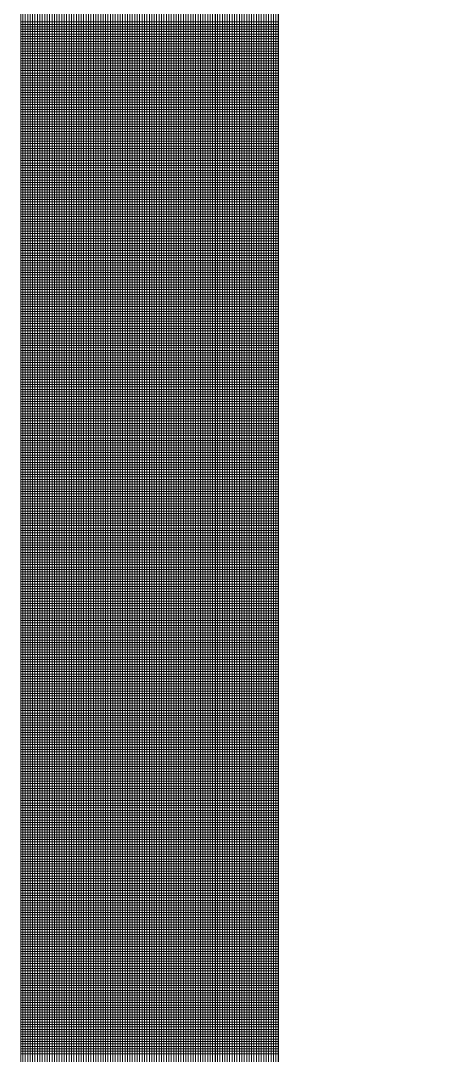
# Model space of a CAD drawing. Header units: inches. Extents: x -675 to 1187, y -924 to 1124.
# Drawn here: x -675.4 to -653.7, y 554.2 to 607.3 of the extents above; entities that cross this region are included whole.
import ezdxf

# ---------------------------------------------------------------- set-up
doc = ezdxf.new("R2010")
doc.units = ezdxf.units.IN
doc.header["$MEASUREMENT"] = 0
doc.layers.add('Base_dwg', color=8, linetype='Continuous', lineweight=9)
doc.layers.add('core and shell', color=50, linetype='Continuous', lineweight=9)

# ---------------------------------------------------------------- blocks, each defined once
blk = doc.blocks.new('Base_dwg-531197-Level 1 Copy 1')
at = {"layer": 'core and shell'}
blk.add_line((335.411, 359.899), (335.411, 1861.472), dxfattribs=at)
at = {"layer": 'core and shell', "flags": 128}
for points in [[(335.395, 326.052), (335.395, 359.899), (335.395, 1861.472), (335.395, 1895.256)], [(335.145, 326.449), (335.145, 359.898), (335.145, 1861.473), (335.145, 1894.858)], [(335.27, 326.25), (335.27, 359.899), (335.27, 1861.472), (335.27, 1895.058)], [(334.77, 327.058), (334.77, 359.896), (334.77, 1861.475), (334.77, 1894.249)], [(334.895, 326.853), (334.895, 359.897), (334.895, 1861.474), (334.895, 1894.454), (347.067, 1894.454)], [(335.02, 326.65), (335.02, 359.897), (335.02, 1861.474), (335.02, 1894.657)], [(334.395, 327.681), (334.395, 359.894), (334.395, 1861.477), (334.395, 1893.625)], [(334.52, 327.472), (334.52, 359.895), (334.52, 1861.477), (334.52, 1893.835), (346.582, 1893.835)], [(334.645, 327.264), (334.645, 359.896), (334.645, 1861.476), (334.645, 1894.043)], [(334.145, 328.107), (334.145, 359.893), (334.145, 1861.479), (334.145, 1893.2)], [(334.27, 327.893), (334.27, 359.894), (334.27, 1861.478), (334.27, 1893.413)], [(333.895, 328.539), (333.895, 359.892), (333.895, 1861.48), (333.895, 1892.767)], [(334.02, 328.322), (334.02, 359.893), (334.02, 1861.479), (334.02, 1892.984)], [(345.313, 329.206), (333.52, 329.206), (333.52, 359.89), (333.52, 1861.482), (333.52, 1892.102)], [(333.645, 328.98), (333.645, 359.891), (333.645, 1861.482), (333.645, 1892.326), (345.474, 1892.326)], [(333.77, 328.758), (333.77, 359.891), (333.77, 1861.481), (333.77, 1892.547)], [(333.27, 329.656), (333.27, 359.889), (333.27, 1861.484), (333.27, 1891.648)], [(333.395, 329.429), (333.395, 359.89), (333.395, 1861.483), (333.395, 1891.876)], [(333.02, 330.118), (333.02, 359.888), (333.02, 1861.485), (333.02, 1891.186)], [(333.145, 329.886), (333.145, 359.888), (333.145, 1861.484), (333.145, 1891.418)], [(344.211, 330.831), (332.645, 330.831), (332.645, 359.886), (332.645, 1861.487), (332.645, 1890.475)], [(332.77, 330.589), (332.77, 359.887), (332.77, 1861.486), (332.77, 1890.715)], [(332.895, 330.353), (332.895, 359.887), (332.895, 1861.486), (332.895, 1890.952), (344.527, 1890.952)], [(332.395, 331.315), (332.395, 359.885), (332.395, 1861.489), (332.395, 1889.989)], [(332.52, 331.07), (332.52, 359.885), (332.52, 1861.488), (332.52, 1890.233)], [(332.145, 331.811), (332.145, 359.884), (332.145, 1861.49), (332.145, 1889.492)], [(332.27, 331.561), (332.27, 359.884), (332.27, 1861.489), (332.27, 1889.742)], [(331.895, 332.318), (331.895, 359.882), (331.895, 1861.491), (331.895, 1888.984)], [(332.02, 332.063), (332.02, 359.883), (332.02, 1861.491), (332.02, 1889.24)], [(342.967, 332.831), (331.645, 332.831), (331.645, 359.881), (331.645, 1861.493), (331.645, 1888.465)], [(343.116, 332.581), (331.77, 332.581), (331.77, 359.882), (331.77, 1861.492), (331.77, 1888.726)], [(331.395, 333.368), (331.395, 359.88), (331.395, 1861.494), (331.395, 1887.933)], [(331.52, 333.101), (331.52, 359.881), (331.52, 1861.493), (331.52, 1888.201), (342.81, 1888.201)], [(331.145, 333.913), (331.145, 359.879), (331.145, 1861.496), (331.145, 1887.389)], [(331.27, 333.639), (331.27, 359.879), (331.27, 1861.495), (331.27, 1887.663)], [(330.895, 334.471), (330.895, 359.878), (330.895, 1861.497), (330.895, 1886.83), (342.034, 1886.83)], [(331.02, 334.19), (331.02, 359.878), (331.02, 1861.496), (331.02, 1887.111)], [(330.645, 335.043), (330.645, 359.876), (330.645, 1861.498), (330.645, 1886.257)], [(330.77, 334.755), (330.77, 359.877), (330.77, 1861.498), (330.77, 1886.546)], [(330.395, 335.632), (330.395, 359.875), (330.395, 1861.5), (330.395, 1885.668)], [(341.575, 335.331), (330.52, 335.331), (330.52, 359.876), (330.52, 1861.499), (330.52, 1885.965)], [(330.27, 335.932), (330.27, 359.875), (330.27, 1861.5), (330.27, 1885.368)], [(330.02, 336.546), (330.02, 359.873), (330.02, 1861.502), (330.02, 1884.753)], [(330.145, 336.237), (330.145, 359.874), (330.145, 1861.501), (330.145, 1885.063)], [(329.77, 337.18), (329.77, 359.872), (329.77, 1861.503), (329.77, 1884.119)], [(329.895, 336.86), (329.895, 359.873), (329.895, 1861.503), (329.895, 1884.439)], [(329.645, 337.504), (329.645, 359.872), (329.645, 1861.504), (329.645, 1883.795)], [(329.395, 338.168), (329.395, 359.87), (329.395, 1861.505), (329.395, 1883.13)], [(340.349, 337.831), (329.52, 337.831), (329.52, 359.871), (329.52, 1861.505), (329.52, 1883.465)], [(329.27, 338.509), (329.27, 359.87), (329.27, 1861.506), (329.27, 1882.789)], [(339.741, 339.206), (329.02, 339.206), (329.02, 359.869), (329.02, 1861.508), (329.02, 1882.088)], [(329.145, 338.856), (329.145, 359.869), (329.145, 1861.507), (329.145, 1882.442)], [(328.895, 339.57), (328.895, 359.868), (328.895, 1861.508), (328.895, 1881.728)], [(328.645, 340.312), (328.645, 359.867), (328.645, 1861.51), (328.645, 1880.985)], [(328.77, 339.937), (328.77, 359.867), (328.77, 1861.509), (328.77, 1881.36)], [(328.52, 340.694), (328.52, 359.866), (328.52, 1861.51), (328.52, 1880.602)], [(328.27, 341.485), (328.27, 359.865), (328.27, 1861.512), (328.27, 1879.811)], [(338.983, 341.081), (328.395, 341.081), (328.395, 359.866), (328.395, 1861.511), (328.395, 1880.211), (338.979, 1880.211)], [(328.145, 341.894), (328.145, 359.864), (328.145, 1861.512), (328.145, 1879.401)], [(338.645, 1208.938), (338.645, 1861.501), (338.645, 1879.373)], [(328.02, 342.314), (328.02, 359.864), (328.02, 1861.513), (328.02, 1878.982)], [(338.52, 1138.188), (338.52, 1143.063), (338.52, 1208.938), (338.52, 1861.502), (338.52, 1879.024)], [(327.895, 342.744), (327.895, 359.863), (327.895, 1861.514), (327.895, 1878.551)], [(338.27, 1138.188), (338.27, 1143.063), (338.27, 1208.938), (338.27, 1861.504), (338.27, 1878.302)], [(338.395, 1138.188), (338.395, 1143.063), (338.395, 1208.938), (338.395, 1861.503), (338.395, 1878.667)], [(327.77, 343.186), (327.77, 359.863), (327.77, 1861.515), (327.77, 1878.109)], [(338.145, 1138.188), (338.145, 1143.063), (338.145, 1208.938), (338.145, 1861.504), (338.145, 1877.928)], [(327.52, 344.108), (327.52, 359.861), (327.52, 1861.516), (327.52, 1877.186)], [(327.645, 343.64), (327.645, 359.862), (327.645, 1861.515), (327.645, 1877.654)], [(337.895, 1138.188), (337.895, 1143.063), (337.895, 1208.938), (337.895, 1861.506), (337.895, 1877.151)], [(338.02, 1138.188), (338.02, 1143.063), (338.02, 1208.938), (338.02, 1861.505), (338.02, 1877.545)], [(327.395, 344.591), (327.395, 359.861), (327.395, 1861.517), (327.395, 1876.703), (337.778, 1876.703)], [(337.77, 1138.188), (337.77, 1143.063), (337.77, 1208.938), (337.77, 1861.506), (337.77, 1876.747)], [(327.27, 345.09), (327.27, 359.86), (327.27, 1861.517), (327.27, 1876.204), (337.628, 1876.204)], [(337.645, 1138.188), (337.645, 1143.063), (337.645, 1208.938), (337.645, 1861.507), (337.645, 1876.331), (341.044, 1876.331)], [(327.145, 345.607), (327.145, 359.86), (327.145, 1861.518), (327.145, 1875.687)], [(337.52, 1138.188), (337.52, 1143.063), (337.52, 1208.938), (337.52, 1861.508), (337.52, 1875.903)], [(327.02, 346.144), (327.02, 359.859), (327.02, 1861.519), (327.02, 1875.15)], [(337.395, 1138.188), (337.395, 1143.063), (337.395, 1208.938), (337.395, 1861.508), (337.395, 1875.461), (340.776, 1875.461)], [(337.177, 346.706), (326.895, 346.706), (326.895, 359.858), (326.895, 1861.519), (326.895, 1874.591)], [(337.145, 1138.188), (337.145, 1143.063), (337.145, 1208.938), (337.145, 1861.51), (337.145, 1874.53)], [(337.27, 1138.188), (337.27, 1143.063), (337.27, 1208.938), (337.27, 1861.509), (337.27, 1875.004)], [(326.77, 347.286), (326.77, 359.858), (326.77, 1861.52), (326.77, 1874.007)], [(337.02, 1138.188), (337.02, 1143.063), (337.02, 1208.938), (337.02, 1861.51), (337.02, 1874.039)], [(336.895, 1138.188), (336.895, 1143.063), (336.895, 1208.938), (336.895, 1861.511), (336.895, 1873.526)], [(326.645, 347.898), (326.645, 359.857), (326.645, 1861.521), (326.645, 1873.395)], [(336.77, 1138.188), (336.77, 1143.063), (336.77, 1208.938), (336.77, 1861.512), (336.77, 1872.991)], [(326.52, 348.543), (326.52, 359.857), (326.52, 1861.522), (326.52, 1872.75)], [(336.645, 1138.188), (336.645, 1143.063), (336.645, 1208.938), (336.645, 1861.512), (336.645, 1872.429)], [(326.395, 349.226), (326.395, 359.856), (326.395, 1861.522), (326.395, 1872.066)], [(336.52, 1138.188), (336.52, 1143.063), (336.52, 1208.938), (336.52, 1861.513), (336.52, 1871.837), (339.841, 1871.831)], [(336.432, 349.956), (326.27, 349.956), (326.27, 359.855), (326.27, 1861.523), (326.27, 1871.337), (336.431, 1871.337)], [(336.395, 1138.188), (336.395, 1143.063), (336.395, 1208.938), (336.395, 1861.514), (336.395, 1871.21), (339.708, 1871.21)], [(326.145, 350.74), (326.145, 359.855), (326.145, 1861.524), (326.145, 1870.551)], [(336.27, 1138.188), (336.27, 1143.063), (336.27, 1208.938), (336.27, 1861.514), (336.27, 1870.54)], [(336.145, 1208.938), (336.145, 1861.515), (336.145, 1869.818)], [(326.02, 351.597), (326.02, 359.854), (326.02, 1861.524), (326.02, 1869.695)], [(325.895, 352.548), (325.895, 359.854), (325.895, 1861.525), (325.895, 1868.744)], [(336.02, 1208.938), (336.02, 1861.516), (336.02, 1869.03)], [(335.895, 1208.938), (335.895, 1861.517), (335.895, 1868.154)], [(325.77, 353.633), (325.77, 359.853), (325.77, 1861.526), (325.77, 1867.659)], [(335.77, 1208.938), (335.77, 1861.517), (335.77, 1867.153)], [(325.645, 354.931), (325.645, 359.852), (325.645, 1861.526), (325.645, 1866.363)], [(335.645, 1208.938), (335.645, 1861.518), (335.645, 1865.954)], [(325.52, 356.653), (325.52, 359.852), (325.52, 1861.527), (325.52, 1864.644)], [(335.52, 1208.938), (335.52, 1861.519), (335.52, 1864.353)], [(335.412, 359.831), (325.411, 359.831), (325.411, 359.851), (325.411, 1861.528), (325.412, 1861.556)], [(335.416, 1861.528), (335.416, 1861.519), (335.416, 1208.938), (338.662, 1208.938), (338.662, 1861.501)], [(338.664, 1531.206), (335.411, 1531.206), (325.411, 1531.206)], [(338.664, 1531.081), (335.411, 1531.081), (325.411, 1531.081)], [(338.664, 1530.956), (335.411, 1530.956), (325.411, 1530.956)], [(338.664, 1530.831), (335.411, 1530.831), (325.411, 1530.831)], [(338.664, 1530.706), (335.411, 1530.706), (325.411, 1530.706)], [(338.664, 1530.581), (335.411, 1530.581), (325.411, 1530.581)], [(338.664, 1530.456), (335.411, 1530.456), (325.411, 1530.456)], [(338.664, 1530.331), (335.411, 1530.331), (325.411, 1530.331)], [(338.664, 1530.206), (335.411, 1530.206), (325.411, 1530.206)], [(338.664, 1530.081), (335.411, 1530.081), (325.411, 1530.081)], [(338.664, 1529.956), (335.411, 1529.956), (325.411, 1529.956)], [(338.664, 1529.831), (335.411, 1529.831), (325.411, 1529.831)], [(338.664, 1529.706), (335.411, 1529.706), (325.411, 1529.706)], [(338.664, 1529.581), (335.411, 1529.581), (325.411, 1529.581)], [(338.664, 1529.456), (335.411, 1529.456), (325.411, 1529.456)], [(338.664, 1529.331), (335.411, 1529.331), (325.411, 1529.331)], [(338.664, 1529.206), (335.411, 1529.206), (325.411, 1529.206)], [(338.664, 1529.081), (335.411, 1529.081), (325.411, 1529.081)], [(338.664, 1528.956), (335.411, 1528.956), (325.411, 1528.956)], [(338.664, 1528.831), (335.411, 1528.831), (325.411, 1528.831)], [(338.664, 1528.706), (335.411, 1528.706), (325.411, 1528.706)], [(338.664, 1528.581), (335.411, 1528.581), (325.411, 1528.581)], [(338.664, 1528.456), (335.411, 1528.456), (325.411, 1528.456)], [(338.664, 1528.331), (335.411, 1528.331), (325.411, 1528.331)], [(338.664, 1528.206), (335.411, 1528.206), (325.411, 1528.206)], [(338.664, 1528.081), (335.411, 1528.081), (325.411, 1528.081)], [(338.664, 1527.956), (335.411, 1527.956), (325.411, 1527.956)], [(338.664, 1527.831), (335.411, 1527.831), (325.411, 1527.831)], [(338.664, 1527.706), (335.411, 1527.706), (325.411, 1527.706)], [(338.664, 1527.581), (335.411, 1527.581), (325.411, 1527.581)], [(338.664, 1527.456), (335.411, 1527.456), (325.411, 1527.456)], [(338.664, 1527.331), (335.411, 1527.331), (325.411, 1527.331)], [(338.664, 1527.206), (335.411, 1527.206), (325.411, 1527.206)], [(338.664, 1527.081), (335.411, 1527.081), (325.411, 1527.081)], [(338.664, 1526.956), (335.411, 1526.956), (325.411, 1526.956)], [(338.664, 1526.831), (335.411, 1526.831), (325.411, 1526.831)], [(338.664, 1526.706), (335.411, 1526.706), (325.411, 1526.706)], [(338.664, 1526.581), (335.411, 1526.581), (325.411, 1526.581)], [(338.664, 1526.456), (335.411, 1526.456), (325.411, 1526.456)], [(338.664, 1526.331), (335.411, 1526.331), (325.411, 1526.331)], [(338.664, 1526.206), (335.411, 1526.206), (325.411, 1526.206)], [(338.664, 1526.081), (335.411, 1526.081), (325.411, 1526.081)], [(338.664, 1525.956), (335.411, 1525.956), (325.411, 1525.956)], [(338.664, 1525.831), (335.411, 1525.831), (325.411, 1525.831)], [(338.664, 1525.706), (335.411, 1525.706), (325.411, 1525.706)], [(338.664, 1525.581), (335.411, 1525.581), (325.411, 1525.581)], [(338.664, 1525.456), (335.411, 1525.456), (325.411, 1525.456)], [(338.664, 1525.331), (335.411, 1525.331), (325.411, 1525.331)], [(338.664, 1525.206), (335.411, 1525.206), (325.411, 1525.206)], [(338.664, 1525.081), (335.411, 1525.081), (325.411, 1525.081)], [(338.664, 1524.956), (335.411, 1524.956), (325.411, 1524.956)], [(338.664, 1524.831), (335.411, 1524.831), (325.411, 1524.831)], [(338.664, 1524.706), (335.411, 1524.706), (325.411, 1524.706)], [(338.664, 1524.581), (335.411, 1524.581), (325.411, 1524.581)], [(338.664, 1524.456), (335.411, 1524.456), (325.411, 1524.456)], [(338.664, 1524.331), (335.411, 1524.331), (325.411, 1524.331)], [(338.664, 1524.206), (335.411, 1524.206), (325.411, 1524.206)], [(338.664, 1524.081), (335.411, 1524.081), (325.411, 1524.081)], [(338.664, 1523.956), (335.411, 1523.956), (325.411, 1523.956)], [(338.664, 1523.831), (335.411, 1523.831), (325.411, 1523.831)], [(338.664, 1523.706), (335.411, 1523.706), (325.411, 1523.706)], [(338.664, 1523.581), (335.411, 1523.581), (325.411, 1523.581)], [(338.664, 1523.456), (335.411, 1523.456), (325.411, 1523.456)], [(338.664, 1523.331), (335.411, 1523.331), (325.411, 1523.331)], [(338.664, 1523.206), (335.411, 1523.206), (325.411, 1523.206)], [(338.664, 1523.081), (335.411, 1523.081), (325.411, 1523.081)], [(338.664, 1522.956), (335.411, 1522.956), (325.411, 1522.956)], [(338.664, 1522.831), (335.411, 1522.831), (325.411, 1522.831)], [(338.664, 1522.706), (335.411, 1522.706), (325.411, 1522.706)], [(338.664, 1522.581), (335.411, 1522.581), (325.411, 1522.581)], [(338.664, 1522.456), (335.411, 1522.456), (325.411, 1522.456)], [(338.664, 1522.331), (335.411, 1522.331), (325.411, 1522.331)], [(338.664, 1522.206), (335.411, 1522.206), (325.411, 1522.206)], [(338.664, 1522.081), (335.411, 1522.081), (325.411, 1522.081)], [(338.664, 1521.956), (335.411, 1521.956), (325.411, 1521.956)], [(338.664, 1521.831), (335.411, 1521.831), (325.411, 1521.831)], [(338.664, 1521.706), (335.411, 1521.706), (325.411, 1521.706)], [(338.664, 1521.581), (335.411, 1521.581), (325.411, 1521.581)], [(338.664, 1521.456), (335.411, 1521.456), (325.411, 1521.456)], [(338.664, 1521.331), (335.411, 1521.331), (325.411, 1521.331)], [(338.664, 1521.206), (335.411, 1521.206), (325.411, 1521.206)], [(338.664, 1521.081), (335.411, 1521.081), (325.411, 1521.081)], [(338.664, 1520.956), (335.411, 1520.956), (325.411, 1520.956)], [(338.664, 1520.831), (335.411, 1520.831), (325.411, 1520.831)], [(338.664, 1520.706), (335.411, 1520.706), (325.411, 1520.706)], [(338.664, 1520.581), (335.411, 1520.581), (325.411, 1520.581)], [(338.664, 1520.456), (335.411, 1520.456), (325.411, 1520.456)], [(338.664, 1520.331), (335.411, 1520.331), (325.411, 1520.331)], [(338.664, 1520.206), (335.411, 1520.206), (325.411, 1520.206)], [(338.664, 1520.081), (335.411, 1520.081), (325.411, 1520.081)], [(338.664, 1519.956), (335.411, 1519.956), (325.411, 1519.956)], [(338.664, 1519.831), (335.411, 1519.831), (325.411, 1519.831)], [(338.664, 1519.706), (335.411, 1519.706), (325.411, 1519.706)], [(338.664, 1519.581), (335.411, 1519.581), (325.411, 1519.581)], [(338.664, 1519.456), (335.411, 1519.456), (325.411, 1519.456)], [(338.664, 1519.331), (335.411, 1519.331), (325.411, 1519.331)], [(338.664, 1519.206), (335.411, 1519.206), (325.411, 1519.206)], [(338.664, 1519.081), (335.411, 1519.081), (325.411, 1519.081)], [(338.664, 1518.956), (335.411, 1518.956), (325.411, 1518.956)], [(338.664, 1518.831), (335.411, 1518.831), (325.411, 1518.831)], [(338.664, 1518.706), (335.411, 1518.706), (325.411, 1518.706)], [(338.664, 1518.581), (335.411, 1518.581), (325.411, 1518.581)], [(338.664, 1518.456), (335.411, 1518.456), (325.411, 1518.456)], [(338.664, 1518.331), (335.411, 1518.331), (325.411, 1518.331)], [(338.664, 1518.206), (335.411, 1518.206), (325.411, 1518.206)], [(338.664, 1518.081), (335.411, 1518.081), (325.411, 1518.081)], [(338.664, 1517.956), (335.411, 1517.956), (325.411, 1517.956)], [(338.664, 1517.831), (335.411, 1517.831), (325.411, 1517.831)], [(338.664, 1517.706), (335.411, 1517.706), (325.411, 1517.706)], [(338.664, 1517.581), (335.411, 1517.581), (325.411, 1517.581)], [(338.664, 1517.456), (335.411, 1517.456), (325.411, 1517.456)], [(338.664, 1517.331), (335.411, 1517.331), (325.411, 1517.331)], [(338.664, 1517.206), (335.411, 1517.206), (325.411, 1517.206)], [(338.664, 1517.081), (335.411, 1517.081), (325.411, 1517.081)], [(338.664, 1516.956), (335.411, 1516.956), (325.411, 1516.956)], [(338.664, 1516.831), (335.411, 1516.831), (325.411, 1516.831)], [(338.664, 1516.706), (335.411, 1516.706), (325.411, 1516.706)], [(338.664, 1516.581), (335.411, 1516.581), (325.411, 1516.581)], [(338.664, 1516.456), (335.411, 1516.456), (325.411, 1516.456)], [(338.664, 1516.331), (335.411, 1516.331), (325.411, 1516.331)], [(338.664, 1516.206), (335.411, 1516.206), (325.411, 1516.206)], [(338.664, 1516.081), (335.411, 1516.081), (325.411, 1516.081)], [(338.664, 1515.956), (335.411, 1515.956), (325.411, 1515.956)], [(338.664, 1515.831), (335.411, 1515.831), (325.411, 1515.831)], [(338.664, 1515.706), (335.411, 1515.706), (325.411, 1515.706)], [(338.664, 1515.581), (335.411, 1515.581), (325.411, 1515.581)], [(338.664, 1515.456), (335.411, 1515.456), (325.411, 1515.456)], [(338.664, 1515.331), (335.411, 1515.331), (325.411, 1515.331)], [(338.664, 1515.206), (335.411, 1515.206), (325.411, 1515.206)], [(338.664, 1515.081), (335.411, 1515.081), (325.411, 1515.081)], [(338.664, 1514.956), (335.411, 1514.956), (325.411, 1514.956)], [(338.664, 1514.831), (335.411, 1514.831), (325.411, 1514.831)], [(338.664, 1514.706), (335.411, 1514.706), (325.411, 1514.706)], [(338.664, 1514.581), (335.411, 1514.581), (325.411, 1514.581)], [(338.664, 1514.456), (335.411, 1514.456), (325.411, 1514.456)], [(338.664, 1514.331), (335.411, 1514.331), (325.411, 1514.331)], [(338.664, 1514.206), (335.411, 1514.206), (325.411, 1514.206)], [(338.664, 1514.081), (335.411, 1514.081), (325.411, 1514.081)], [(338.664, 1513.956), (335.411, 1513.956), (325.411, 1513.956)], [(338.664, 1513.831), (335.411, 1513.831), (325.411, 1513.831)], [(338.664, 1513.706), (335.411, 1513.706), (325.411, 1513.706)], [(338.664, 1513.581), (335.411, 1513.581), (325.411, 1513.581)], [(338.664, 1513.456), (335.411, 1513.456), (325.411, 1513.456)], [(338.664, 1513.331), (335.411, 1513.331), (325.411, 1513.331)], [(338.664, 1513.206), (335.411, 1513.206), (325.411, 1513.206)], [(338.664, 1513.081), (335.411, 1513.081), (325.411, 1513.081)], [(338.664, 1512.956), (335.411, 1512.956), (325.411, 1512.956)], [(338.664, 1512.831), (335.411, 1512.831), (325.411, 1512.831)], [(338.664, 1512.706), (335.411, 1512.706), (325.411, 1512.706)], [(338.664, 1512.581), (335.411, 1512.581), (325.411, 1512.581)], [(338.664, 1512.456), (335.411, 1512.456), (325.411, 1512.456)], [(338.664, 1512.331), (335.411, 1512.331), (325.411, 1512.331)], [(338.664, 1512.206), (335.411, 1512.206), (325.411, 1512.206)], [(338.664, 1512.081), (335.411, 1512.081), (325.411, 1512.081)], [(338.664, 1511.956), (335.411, 1511.956), (325.411, 1511.956)], [(338.664, 1511.831), (335.411, 1511.831), (325.411, 1511.831)], [(338.664, 1511.706), (335.411, 1511.706), (325.411, 1511.706)], [(338.664, 1511.581), (335.411, 1511.581), (325.411, 1511.581)], [(338.664, 1511.456), (335.411, 1511.456), (325.411, 1511.456)], [(338.664, 1511.331), (335.411, 1511.331), (325.411, 1511.331)], [(338.664, 1511.206), (335.411, 1511.206), (325.411, 1511.206)], [(338.664, 1511.081), (335.411, 1511.081), (325.411, 1511.081)], [(338.664, 1510.956), (335.411, 1510.956), (325.411, 1510.956)], [(338.664, 1510.831), (335.411, 1510.831), (325.411, 1510.831)], [(338.664, 1510.706), (335.411, 1510.706), (325.411, 1510.706)], [(338.664, 1510.581), (335.411, 1510.581), (325.411, 1510.581)], [(338.664, 1510.456), (335.411, 1510.456), (325.411, 1510.456)], [(338.664, 1510.331), (335.411, 1510.331), (325.411, 1510.331)], [(338.664, 1510.206), (335.411, 1510.206), (325.411, 1510.206)], [(338.664, 1510.081), (335.411, 1510.081), (325.411, 1510.081)], [(338.664, 1509.956), (335.411, 1509.956), (325.411, 1509.956)], [(338.664, 1509.831), (335.411, 1509.831), (325.411, 1509.831)], [(338.664, 1509.706), (335.411, 1509.706), (325.411, 1509.706)], [(338.664, 1509.581), (335.411, 1509.581), (325.411, 1509.581)], [(338.664, 1509.456), (335.411, 1509.456), (325.411, 1509.456)], [(338.664, 1509.331), (335.411, 1509.331), (325.411, 1509.331)], [(338.664, 1509.206), (335.411, 1509.206), (325.411, 1509.206)], [(338.664, 1509.081), (335.411, 1509.081), (325.411, 1509.081)], [(338.664, 1508.956), (335.411, 1508.956), (325.411, 1508.956)], [(338.664, 1508.831), (335.411, 1508.831), (325.411, 1508.831)], [(338.664, 1508.706), (335.411, 1508.706), (325.411, 1508.706)], [(338.664, 1508.581), (335.411, 1508.581), (325.411, 1508.581)], [(338.664, 1508.456), (335.411, 1508.456), (325.411, 1508.456)], [(338.664, 1508.331), (335.411, 1508.331), (325.411, 1508.331)], [(338.664, 1508.206), (335.411, 1508.206), (325.411, 1508.206)], [(338.664, 1508.081), (335.411, 1508.081), (325.411, 1508.081)], [(338.664, 1507.956), (335.411, 1507.956), (325.411, 1507.956)], [(338.664, 1507.831), (335.411, 1507.831), (325.411, 1507.831)], [(338.664, 1507.706), (335.411, 1507.706), (325.411, 1507.706)], [(338.664, 1507.581), (335.411, 1507.581), (325.411, 1507.581)], [(338.664, 1507.456), (335.411, 1507.456), (325.411, 1507.456)], [(338.664, 1507.331), (335.411, 1507.331), (325.411, 1507.331)], [(338.664, 1507.206), (335.411, 1507.206), (325.411, 1507.206)], [(338.664, 1507.081), (335.411, 1507.081), (325.411, 1507.081)], [(338.664, 1506.956), (335.411, 1506.956), (325.411, 1506.956)], [(338.664, 1506.831), (335.411, 1506.831), (325.411, 1506.831)], [(338.664, 1506.706), (335.411, 1506.706), (325.411, 1506.706)], [(338.664, 1506.581), (335.411, 1506.581), (325.411, 1506.581)], [(338.664, 1506.456), (335.411, 1506.456), (325.411, 1506.456)], [(338.664, 1506.331), (335.411, 1506.331), (325.411, 1506.331)], [(338.664, 1506.206), (335.411, 1506.206), (325.411, 1506.206)], [(338.664, 1506.081), (335.411, 1506.081), (325.411, 1506.081)], [(338.664, 1505.956), (335.411, 1505.956), (325.411, 1505.956)], [(338.664, 1505.831), (335.411, 1505.831), (325.411, 1505.831)], [(338.664, 1505.706), (335.411, 1505.706), (325.411, 1505.706)], [(338.664, 1505.581), (335.411, 1505.581), (325.411, 1505.581)], [(338.664, 1505.456), (335.411, 1505.456), (325.411, 1505.456)], [(338.664, 1505.331), (335.411, 1505.331), (325.411, 1505.331)], [(338.664, 1505.206), (335.411, 1505.206), (325.411, 1505.206)], [(338.664, 1505.081), (335.411, 1505.081), (325.411, 1505.081)], [(338.664, 1504.956), (335.411, 1504.956), (325.411, 1504.956)], [(338.664, 1504.831), (335.411, 1504.831), (325.411, 1504.831)], [(338.664, 1504.706), (335.411, 1504.706), (325.411, 1504.706)], [(338.664, 1504.581), (335.411, 1504.581), (325.411, 1504.581)], [(338.664, 1504.456), (335.411, 1504.456), (325.411, 1504.456)], [(338.664, 1504.331), (335.411, 1504.331), (325.411, 1504.331)], [(338.664, 1504.206), (335.411, 1504.206), (325.411, 1504.206)], [(338.664, 1504.081), (335.411, 1504.081), (325.411, 1504.081)], [(338.664, 1503.956), (335.411, 1503.956), (325.411, 1503.956)], [(338.664, 1503.831), (335.411, 1503.831), (325.411, 1503.831)], [(338.664, 1503.706), (335.411, 1503.706), (325.411, 1503.706)], [(338.664, 1503.581), (335.411, 1503.581), (325.411, 1503.581)], [(338.664, 1503.456), (335.411, 1503.456), (325.411, 1503.456)], [(338.664, 1503.331), (335.411, 1503.331), (325.411, 1503.331)], [(338.664, 1503.206), (335.411, 1503.206), (325.411, 1503.206)], [(338.664, 1503.081), (335.411, 1503.081), (325.411, 1503.081)], [(338.664, 1502.956), (335.411, 1502.956), (325.411, 1502.956)], [(338.664, 1502.831), (335.411, 1502.831), (325.411, 1502.831)], [(338.664, 1502.706), (335.411, 1502.706), (325.411, 1502.706)], [(338.664, 1502.581), (335.411, 1502.581), (325.411, 1502.581)], [(338.664, 1502.456), (335.411, 1502.456), (325.411, 1502.456)], [(338.664, 1502.331), (335.411, 1502.331), (325.411, 1502.331)], [(338.664, 1502.206), (335.411, 1502.206), (325.411, 1502.206)], [(338.664, 1502.081), (335.411, 1502.081), (325.411, 1502.081)], [(338.664, 1501.956), (335.411, 1501.956), (325.411, 1501.956)], [(338.664, 1501.831), (335.411, 1501.831), (325.411, 1501.831)], [(338.664, 1501.706), (335.411, 1501.706), (325.411, 1501.706)], [(338.664, 1501.581), (335.411, 1501.581), (325.411, 1501.581)], [(338.664, 1501.456), (335.411, 1501.456), (325.411, 1501.456)], [(338.664, 1501.331), (335.411, 1501.331), (325.411, 1501.331)], [(338.664, 1501.206), (335.411, 1501.206), (325.411, 1501.206)], [(338.664, 1501.081), (335.411, 1501.081), (325.411, 1501.081)], [(338.664, 1500.956), (335.411, 1500.956), (325.411, 1500.956)], [(338.664, 1500.831), (335.411, 1500.831), (325.411, 1500.831)], [(338.664, 1500.706), (335.411, 1500.706), (325.411, 1500.706)], [(338.664, 1500.581), (335.411, 1500.581), (325.411, 1500.581)], [(338.664, 1500.456), (335.411, 1500.456), (325.411, 1500.456)], [(338.664, 1500.331), (335.411, 1500.331), (325.411, 1500.331)], [(338.664, 1500.206), (335.411, 1500.206), (325.411, 1500.206)], [(338.664, 1500.081), (335.411, 1500.081), (325.411, 1500.081)], [(338.664, 1499.956), (335.411, 1499.956), (325.411, 1499.956)], [(338.664, 1499.831), (335.411, 1499.831), (325.411, 1499.831)], [(338.664, 1499.706), (335.411, 1499.706), (325.411, 1499.706)], [(338.664, 1499.581), (335.411, 1499.581), (325.411, 1499.581)], [(338.664, 1499.456), (335.411, 1499.456), (325.411, 1499.456)], [(338.664, 1499.331), (335.411, 1499.331), (325.411, 1499.331)], [(338.664, 1499.206), (335.411, 1499.206), (325.411, 1499.206)], [(338.664, 1499.081), (335.411, 1499.081), (325.411, 1499.081)], [(338.664, 1498.956), (335.411, 1498.956), (325.411, 1498.956)], [(338.664, 1498.831), (335.411, 1498.831), (325.411, 1498.831)], [(338.664, 1498.706), (335.411, 1498.706), (325.411, 1498.706)], [(338.664, 1498.581), (335.411, 1498.581), (325.411, 1498.581)], [(338.664, 1498.456), (335.411, 1498.456), (325.411, 1498.456)], [(338.664, 1498.331), (335.411, 1498.331), (325.411, 1498.331)], [(338.664, 1498.206), (335.411, 1498.206), (325.411, 1498.206)], [(338.664, 1498.081), (335.411, 1498.081), (325.411, 1498.081)], [(338.664, 1497.956), (335.411, 1497.956), (325.411, 1497.956)], [(338.664, 1497.831), (335.411, 1497.831), (325.411, 1497.831)], [(338.664, 1497.706), (335.411, 1497.706), (325.411, 1497.706)], [(338.664, 1497.581), (335.411, 1497.581), (325.411, 1497.581)], [(338.664, 1497.456), (335.411, 1497.456), (325.411, 1497.456)], [(338.664, 1497.331), (335.411, 1497.331), (325.411, 1497.331)], [(338.664, 1497.206), (335.411, 1497.206), (325.411, 1497.206)], [(338.664, 1497.081), (335.411, 1497.081), (325.411, 1497.081)], [(338.664, 1496.956), (335.411, 1496.956), (325.411, 1496.956)], [(338.664, 1496.831), (335.411, 1496.831), (325.411, 1496.831)], [(338.664, 1496.706), (335.411, 1496.706), (325.411, 1496.706)], [(338.664, 1496.581), (335.411, 1496.581), (325.411, 1496.581)], [(338.664, 1496.456), (335.411, 1496.456), (325.411, 1496.456)], [(338.664, 1496.331), (335.411, 1496.331), (325.411, 1496.331)], [(338.664, 1496.206), (335.411, 1496.206), (325.411, 1496.206)], [(338.664, 1496.081), (335.411, 1496.081), (325.411, 1496.081)], [(338.664, 1495.956), (335.411, 1495.956), (325.411, 1495.956)], [(338.664, 1495.831), (335.411, 1495.831), (325.411, 1495.831)], [(338.664, 1495.706), (335.411, 1495.706), (325.411, 1495.706)], [(338.664, 1495.581), (335.411, 1495.581), (325.411, 1495.581)], [(338.664, 1495.456), (335.411, 1495.456), (325.411, 1495.456)], [(338.664, 1495.331), (335.411, 1495.331), (325.411, 1495.331)], [(338.664, 1495.206), (335.411, 1495.206), (325.411, 1495.206)], [(338.664, 1495.081), (335.411, 1495.081), (325.411, 1495.081)], [(338.664, 1494.956), (335.411, 1494.956), (325.411, 1494.956)], [(338.664, 1494.831), (335.411, 1494.831), (325.411, 1494.831)], [(338.664, 1494.706), (335.411, 1494.706), (325.411, 1494.706)], [(338.664, 1494.581), (335.411, 1494.581), (325.411, 1494.581)], [(338.664, 1494.456), (335.411, 1494.456), (325.411, 1494.456)], [(338.664, 1494.331), (335.411, 1494.331), (325.411, 1494.331)], [(338.664, 1494.206), (335.411, 1494.206), (325.411, 1494.206)], [(338.664, 1494.081), (335.411, 1494.081), (325.411, 1494.081)], [(338.664, 1493.956), (335.411, 1493.956), (325.411, 1493.956)], [(338.664, 1493.831), (335.411, 1493.831), (325.411, 1493.831)], [(338.664, 1493.706), (335.411, 1493.706), (325.411, 1493.706)], [(338.664, 1493.581), (335.411, 1493.581), (325.411, 1493.581)], [(338.664, 1493.456), (335.411, 1493.456), (325.411, 1493.456)], [(338.664, 1493.331), (335.411, 1493.331), (325.411, 1493.331)], [(338.664, 1493.206), (335.411, 1493.206), (325.411, 1493.206)], [(338.664, 1493.081), (335.411, 1493.081), (325.411, 1493.081)], [(338.664, 1492.956), (335.411, 1492.956), (325.411, 1492.956)], [(338.664, 1492.831), (335.411, 1492.831), (325.411, 1492.831)], [(338.664, 1492.706), (335.411, 1492.706), (325.411, 1492.706)], [(338.664, 1492.581), (335.411, 1492.581), (325.411, 1492.581)], [(338.664, 1492.456), (335.411, 1492.456), (325.411, 1492.456)], [(338.664, 1492.331), (335.411, 1492.331), (325.411, 1492.331)], [(338.664, 1492.206), (335.411, 1492.206), (325.411, 1492.206)], [(338.664, 1492.081), (335.411, 1492.081), (325.411, 1492.081)], [(338.664, 1491.956), (335.411, 1491.956), (325.411, 1491.956)], [(338.664, 1491.831), (335.411, 1491.831), (325.411, 1491.831)], [(338.664, 1491.706), (335.411, 1491.706), (325.411, 1491.706)], [(338.664, 1491.581), (335.411, 1491.581), (325.411, 1491.581)], [(338.664, 1491.456), (335.411, 1491.456), (325.411, 1491.456)], [(338.664, 1491.331), (335.411, 1491.331), (325.411, 1491.331)], [(338.664, 1491.206), (335.411, 1491.206), (325.411, 1491.206)], [(338.664, 1491.081), (335.411, 1491.081), (325.411, 1491.081)], [(338.664, 1490.956), (335.411, 1490.956), (325.411, 1490.956)], [(338.664, 1490.831), (335.411, 1490.831), (325.411, 1490.831)], [(338.664, 1490.706), (335.411, 1490.706), (325.411, 1490.706)], [(338.664, 1490.581), (335.411, 1490.581), (325.411, 1490.581)], [(338.664, 1490.456), (335.411, 1490.456), (325.411, 1490.456)], [(338.664, 1490.331), (335.411, 1490.331), (325.411, 1490.331)], [(338.664, 1490.206), (335.411, 1490.206), (325.411, 1490.206)], [(338.664, 1490.081), (335.411, 1490.081), (325.411, 1490.081)], [(338.664, 1489.956), (335.411, 1489.956), (325.411, 1489.956)], [(338.664, 1489.831), (335.411, 1489.831), (325.411, 1489.831)], [(338.664, 1489.706), (335.411, 1489.706), (325.411, 1489.706)], [(338.664, 1489.581), (335.411, 1489.581), (325.411, 1489.581)], [(338.664, 1489.456), (335.411, 1489.456), (325.411, 1489.456)], [(338.664, 1489.331), (335.411, 1489.331), (325.411, 1489.331)], [(338.664, 1489.206), (335.411, 1489.206), (325.411, 1489.206)], [(338.664, 1489.081), (335.411, 1489.081), (325.411, 1489.081)], [(338.664, 1488.956), (335.411, 1488.956), (325.411, 1488.956)], [(338.664, 1488.831), (335.411, 1488.831), (325.411, 1488.831)], [(338.664, 1488.706), (335.411, 1488.706), (325.411, 1488.706)], [(338.664, 1488.581), (335.411, 1488.581), (325.411, 1488.581)], [(338.664, 1488.456), (335.411, 1488.456), (325.411, 1488.456)], [(338.664, 1488.331), (335.411, 1488.331), (325.411, 1488.331)], [(338.664, 1488.206), (335.411, 1488.206), (325.411, 1488.206)], [(338.664, 1488.081), (335.411, 1488.081), (325.411, 1488.081)], [(338.664, 1487.956), (335.411, 1487.956), (325.411, 1487.956)], [(338.664, 1487.831), (335.411, 1487.831), (325.411, 1487.831)], [(338.664, 1487.706), (335.411, 1487.706), (325.411, 1487.706)], [(338.664, 1487.581), (335.411, 1487.581), (325.411, 1487.581)], [(338.664, 1487.456), (335.411, 1487.456), (325.411, 1487.456)], [(338.664, 1487.331), (335.411, 1487.331), (325.411, 1487.331)], [(338.664, 1487.206), (335.411, 1487.206), (325.411, 1487.206)], [(338.664, 1487.081), (335.411, 1487.081), (325.411, 1487.081)], [(338.664, 1486.956), (335.411, 1486.956), (325.411, 1486.956)], [(338.664, 1486.831), (335.411, 1486.831), (325.411, 1486.831)], [(338.664, 1486.706), (335.411, 1486.706), (325.411, 1486.706)], [(338.664, 1486.581), (335.411, 1486.581), (325.411, 1486.581)], [(338.664, 1486.456), (335.411, 1486.456), (325.411, 1486.456)], [(338.664, 1486.331), (335.411, 1486.331), (325.411, 1486.331)], [(338.664, 1486.206), (335.411, 1486.206), (325.411, 1486.206)], [(338.664, 1486.081), (335.411, 1486.081), (325.411, 1486.081)], [(338.664, 1485.956), (335.411, 1485.956), (325.411, 1485.956)], [(338.664, 1485.831), (335.411, 1485.831), (325.411, 1485.831)], [(338.664, 1485.706), (335.411, 1485.706), (325.411, 1485.706)], [(338.664, 1485.581), (335.411, 1485.581), (325.411, 1485.581)], [(338.664, 1485.456), (335.411, 1485.456), (325.411, 1485.456)], [(338.664, 1485.331), (335.411, 1485.331), (325.411, 1485.331)], [(338.664, 1485.206), (335.411, 1485.206), (325.411, 1485.206)], [(338.664, 1485.081), (335.411, 1485.081), (325.411, 1485.081)], [(338.664, 1484.956), (335.411, 1484.956), (325.411, 1484.956)], [(338.664, 1484.831), (335.411, 1484.831), (325.411, 1484.831)], [(338.664, 1484.706), (335.411, 1484.706), (325.411, 1484.706)], [(338.664, 1484.581), (335.411, 1484.581), (325.411, 1484.581)], [(338.664, 1484.456), (335.411, 1484.456), (325.411, 1484.456)], [(338.664, 1484.331), (335.411, 1484.331), (325.411, 1484.331)], [(338.664, 1484.206), (335.411, 1484.206), (325.411, 1484.206)], [(338.664, 1484.081), (335.411, 1484.081), (325.411, 1484.081)], [(338.664, 1483.956), (335.411, 1483.956), (325.411, 1483.956)], [(338.664, 1483.831), (335.411, 1483.831), (325.411, 1483.831)], [(338.664, 1483.706), (335.411, 1483.706), (325.411, 1483.706)], [(338.664, 1483.581), (335.411, 1483.581), (325.411, 1483.581)], [(338.664, 1483.456), (335.411, 1483.456), (325.411, 1483.456)], [(338.664, 1483.331), (335.411, 1483.331), (325.411, 1483.331)], [(338.664, 1483.206), (335.411, 1483.206), (325.411, 1483.206)], [(338.664, 1483.081), (335.411, 1483.081), (325.411, 1483.081)], [(338.664, 1482.956), (335.411, 1482.956), (325.411, 1482.956)], [(338.664, 1482.831), (335.411, 1482.831), (325.411, 1482.831)], [(338.664, 1482.706), (335.411, 1482.706), (325.411, 1482.706)], [(338.664, 1482.581), (335.411, 1482.581), (325.411, 1482.581)], [(338.664, 1482.456), (335.411, 1482.456), (325.411, 1482.456)], [(338.664, 1482.331), (335.411, 1482.331), (325.411, 1482.331)], [(338.664, 1482.206), (335.411, 1482.206), (325.411, 1482.206)], [(338.664, 1482.081), (335.411, 1482.081), (325.411, 1482.081)], [(338.664, 1481.956), (335.411, 1481.956), (325.411, 1481.956)], [(338.664, 1481.831), (335.411, 1481.831), (325.411, 1481.831)], [(338.664, 1481.706), (335.411, 1481.706), (325.411, 1481.706)], [(338.664, 1481.581), (335.411, 1481.581), (325.411, 1481.581)], [(338.664, 1481.456), (335.411, 1481.456), (325.411, 1481.456)], [(338.664, 1481.331), (335.411, 1481.331), (325.411, 1481.331)], [(338.664, 1481.206), (335.411, 1481.206), (325.411, 1481.206)], [(338.664, 1481.081), (335.411, 1481.081), (325.411, 1481.081)], [(338.664, 1480.956), (335.411, 1480.956), (325.411, 1480.956)], [(338.664, 1480.831), (335.411, 1480.831), (325.411, 1480.831)], [(338.664, 1480.706), (335.411, 1480.706), (325.411, 1480.706)], [(338.664, 1480.581), (335.411, 1480.581), (325.411, 1480.581)], [(338.664, 1480.456), (335.411, 1480.456), (325.411, 1480.456)], [(338.664, 1480.331), (335.411, 1480.331), (325.411, 1480.331)], [(338.664, 1480.206), (335.411, 1480.206), (325.411, 1480.206)], [(338.664, 1480.081), (335.411, 1480.081), (325.411, 1480.081)], [(338.664, 1479.956), (335.411, 1479.956), (325.411, 1479.956)], [(338.664, 1479.831), (335.411, 1479.831), (325.411, 1479.831)], [(338.664, 1479.706), (335.411, 1479.706), (325.411, 1479.706)], [(338.664, 1479.581), (335.411, 1479.581), (325.411, 1479.581)], [(338.664, 1479.456), (335.411, 1479.456), (325.411, 1479.456)], [(338.664, 1479.331), (335.411, 1479.331), (325.411, 1479.331)], [(338.664, 1479.206), (335.411, 1479.206), (325.411, 1479.206)], [(338.664, 1479.081), (335.411, 1479.081), (325.411, 1479.081)], [(338.664, 1478.956), (335.411, 1478.956), (325.411, 1478.956)], [(338.664, 1478.831), (335.411, 1478.831), (325.411, 1478.831)], [(338.664, 1478.706), (335.411, 1478.706), (325.411, 1478.706)], [(338.664, 1478.581), (335.411, 1478.581), (325.411, 1478.581)], [(338.664, 1478.456), (335.411, 1478.456), (325.411, 1478.456)], [(338.664, 1478.331), (335.411, 1478.331), (325.411, 1478.331)], [(338.664, 1478.206), (335.411, 1478.206), (325.411, 1478.206)]]:
    blk.add_lwpolyline(points, dxfattribs=at)

msp = doc.modelspace()

# ---------------------------------------------------------------- block references
at = {"layer": 'Base_dwg', "color": 7, "lineweight": 20}
msp.add_blockref('Base_dwg-531197-Level 1 Copy 1', (-1000.794, -923.952), dxfattribs=at)

doc.saveas('drawing.dxf')
